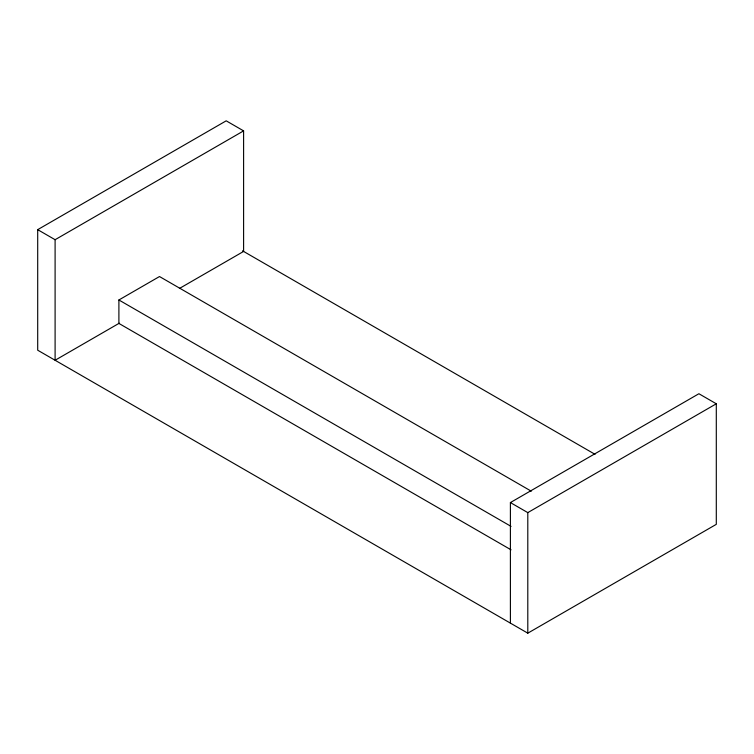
<?xml version="1.0" encoding="UTF-8"?>
<svg xmlns="http://www.w3.org/2000/svg" width="754" height="754" viewBox="0 0 754 754"><rect width="100%" height="100%" fill="white"/><g stroke="black" fill="none" stroke-linecap="round" stroke-linejoin="round"><path stroke-width="1.13" d="M510.401 623.124L510.401 502.569L698.901 393.739L716.3 403.786L716.3 524.341L527.8 633.171L37.7 350.214L37.7 229.659L226.2 120.828L243.599 130.876L243.599 251.431L179.405 288.49M37.7 229.659L55.099 239.706L243.599 130.876M511.052 549.826L118.896 323.419L118.896 299.979L159.499 276.539L531.278 491.184M119.292 323.193L55.099 360.261L55.099 239.706M510.401 502.569L527.8 512.616L716.3 403.786M242.505 250.799L595.047 454.332M118.896 299.979L511.052 526.386M527.8 512.616L527.8 633.171"/></g></svg>
